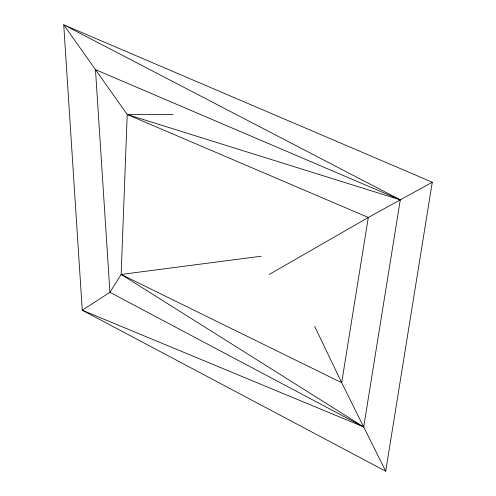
<?xml version="1.0" encoding="UTF-8"?>
<svg xmlns="http://www.w3.org/2000/svg" width="496" height="496" viewBox="0 0 496 496"><rect width="100%" height="100%" fill="white"/><g stroke="black" fill="none" stroke-linecap="round" stroke-linejoin="round"><path stroke-width="0.74" d="M173.092 114.495L127.218 114.495L400.284 199.851L95.474 69.645L109.932 292.33L363.698 426.951L121.154 274.437L127.218 114.495L63.73 24.8L82.262 310.217L385.714 471.2L432.27 182.224L63.73 24.8L400.284 199.851L363.698 426.951L82.262 310.217L109.932 292.33L121.154 274.437L261.138 256.227M269.266 274.437L368.305 217.477L432.27 182.224M127.218 114.495L368.305 217.477L341.682 382.701L385.714 471.2M121.154 274.437L341.682 382.701L314.662 326.356"/></g></svg>
